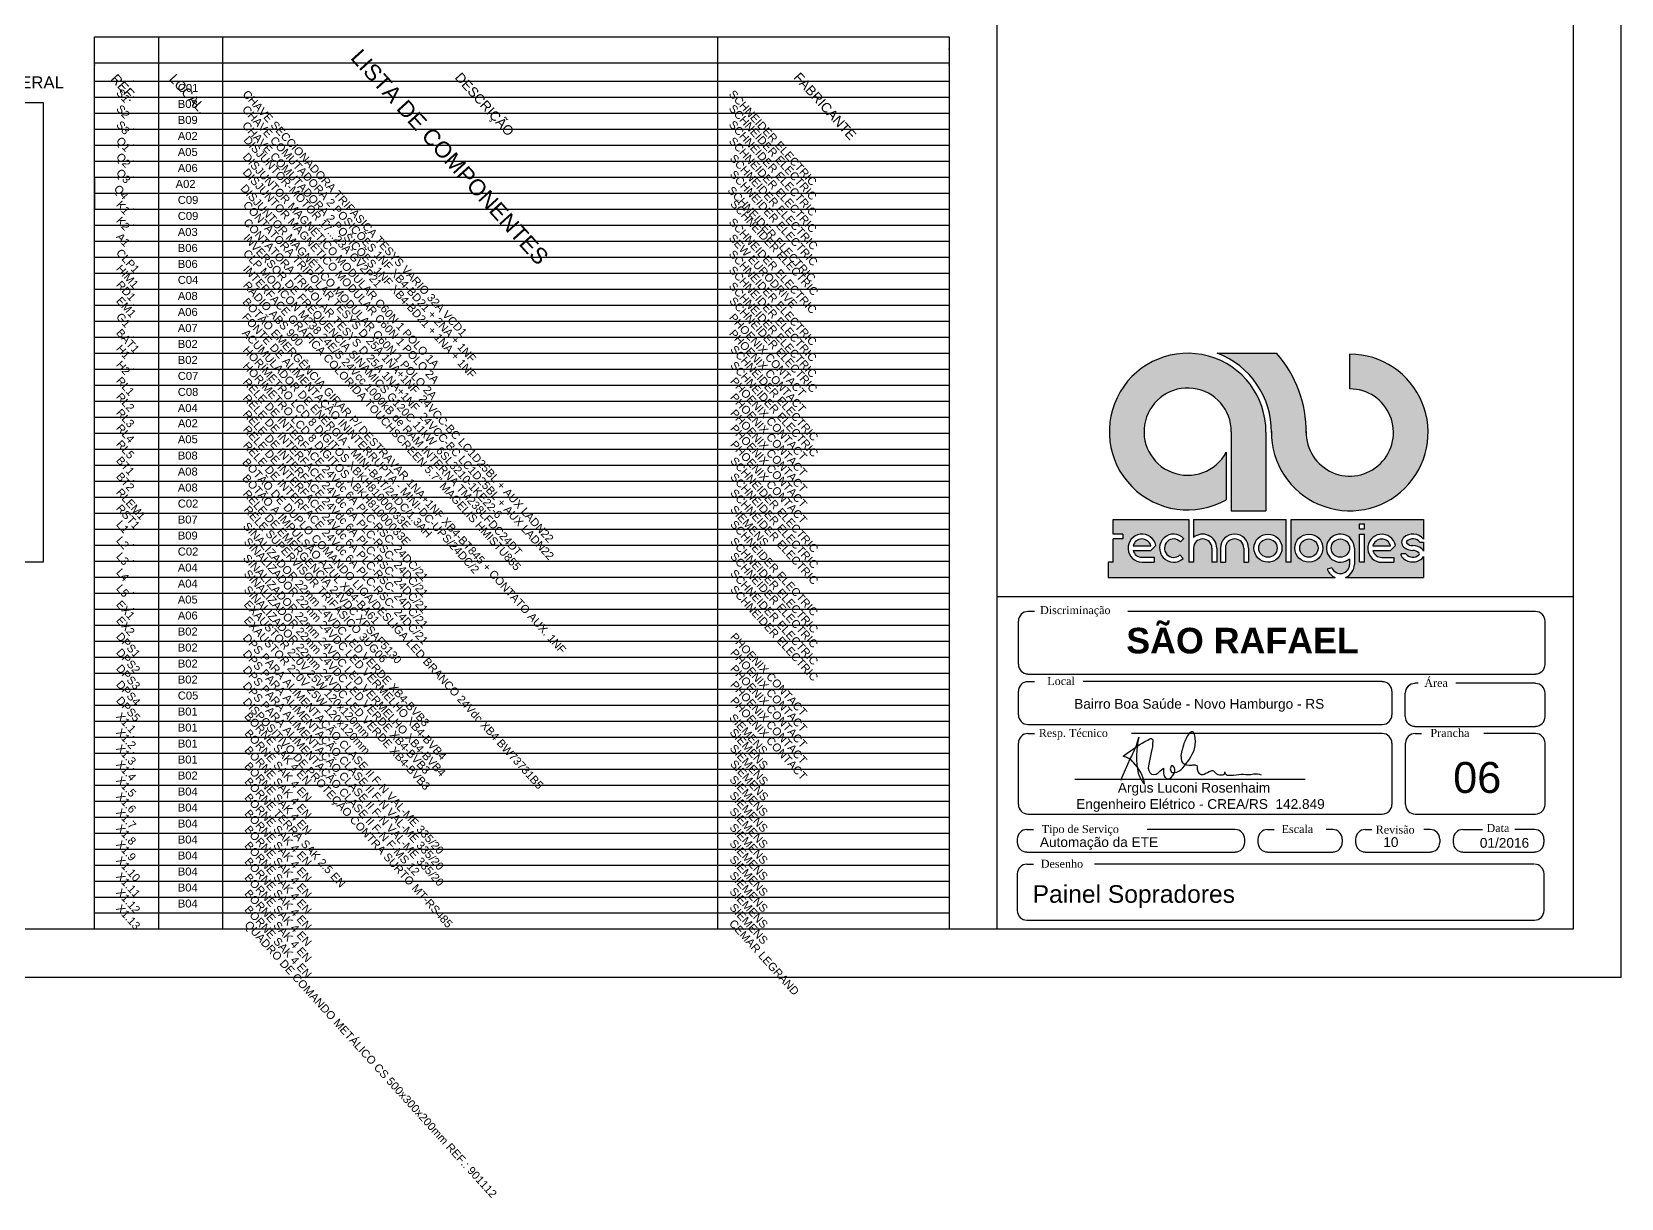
# Model space of a CAD drawing. Header units: millimetres. Extents: x 100 to 940, y 31 to 694.
# Drawn here: x 443.4 to 940, y 30.9 to 395.5 of the extents above; entities that cross this region are included whole.
import ezdxf

# ---------------------------------------------------------------- set-up
doc = ezdxf.new("R2010")
doc.units = ezdxf.units.MM
doc.layers.add('selo', color=7, linetype='Continuous')
doc.styles.add('Notes', font='Arial.ttf', dxfattribs={"height": 3})
doc.styles.get("Standard").update_dxf_attribs({"font": 'Arial.ttf'})

msp = doc.modelspace()

# ---------------------------------------------------------------- hatches: boundary and pattern name
at = {"layer": 'selo'}
h = msp.add_hatch(color=0, dxfattribs=at)
h.dxf.hatch_style = 1
h.paths.add_polyline_path([(832.33, 294.98), (813.8, 294.98, -0.314958), (830.72, 270.21, 2.411144), (855.21, 294.7), (855.21, 283.86, -2.45129), (841.58, 270.52, 0.182443)])
h.paths.add_polyline_path([(835.35, 243.04), (806.37, 243.04), (806.37, 237.41, -0.642986), (813.63, 234.09), (813.63, 229.71), (812.12, 229.71), (812.12, 234.09, 1), (806.37, 234.09), (806.37, 229.71), (804.86, 229.71), (804.86, 243.04), (781.24, 243.04), (781.24, 238.48), (784.26, 238.48), (784.26, 236.97), (781.23, 236.97), (781.23, 229.71), (779.69, 229.71), (779.69, 224.92), (850.67, 224.92, -0.214084), (848.15, 227.48), (849.6, 227.91, 0.821242), (855.14, 229.01), (855.14, 230.78, -4.60202), (856.65, 234.09), (856.65, 229.01, -0.309238), (853.85, 224.92), (878.25, 224.92), (878.25, 231.45, -0.100697), (877.78, 230.83, -0.45988), (871.2, 231.81), (871.2, 232.32), (872.69, 232.32, 0.427074), (876.81, 232, 0.410877), (876.82, 232.63, 0.186203), (874.92, 233.36, -0.181325), (872.05, 234.44, -0.458616), (872.04, 237.41, -0.41774), (878.25, 236.93), (878.25, 243.04), (836.89, 243.04), (836.89, 229.71), (835.35, 229.71)])
h.paths.add_polyline_path([(834.02, 234.09, -1), (825.25, 234.09, -1)], flags=16)
h.paths.add_polyline_path([(832.51, 234.09, -1), (826.76, 234.09, -1)], flags=0)
h.paths.add_polyline_path([(846.79, 234.09, -1), (838.03, 234.09, -1)], flags=16)
h.paths.add_polyline_path([(845.28, 234.09, -1), (839.54, 234.09, -1)], flags=0)
h.paths.add_polyline_path([(823.59, 234.09), (823.59, 229.71), (822.08, 229.71), (822.08, 234.09, 1), (816.33, 234.09), (816.33, 229.71), (814.82, 229.71), (814.82, 234.09, -1)], flags=16)
h.paths.add_polyline_path([(858.22, 241.69), (859.76, 241.69), (859.76, 240.17), (858.22, 240.17)], flags=16)
h.paths.add_polyline_path([(858.22, 238.48), (859.76, 238.48), (859.76, 229.67), (858.22, 229.67)], flags=16)
h.paths.add_polyline_path([(869.47, 234.88), (867.94, 233.3), (862.39, 233.3, 0.338023), (865.17, 231.18), (868.91, 231.18), (868.91, 229.67), (865.17, 229.67, -2.123663)], flags=16)
h.paths.add_polyline_path([(862.38, 234.78, -0.767778), (867.94, 234.81)], flags=0)
h.paths.add_polyline_path([(803.38, 237.05), (802.27, 236.02, 2.414214), (802.1, 231.96), (803.12, 230.85, -2.414214)], flags=16)
h.paths.add_polyline_path([(794.59, 234.92), (793.05, 233.34), (787.51, 233.34, 0.338023), (790.28, 231.22), (794.03, 231.22), (794.03, 229.71), (790.28, 229.71, -2.123663)], flags=16)
h.paths.add_polyline_path([(793.05, 234.85), (787.5, 234.82, -0.767778)], flags=0)
h.paths.add_polyline_path([(826.76, 234.09, 1), (832.51, 234.09, 1)], flags=0)
h.paths.add_polyline_path([(845.28, 234.09, 1), (839.54, 234.09, 1)], flags=0)
h.paths.add_polyline_path([(849.39, 234.09, 1), (855.14, 234.09, 1)], flags=17)
h.paths.add_polyline_path([(867.94, 234.81, 0.767778), (862.38, 234.78)], flags=0)
h.paths.add_polyline_path([(874.9, 234.87, -0.181325), (877.77, 233.8, -0.101013), (878.25, 233.18), (878.25, 235.92), (877.13, 235.92, 0.427074), (873.01, 236.24, 0.410877), (873, 235.61, 0.186203)], flags=17)
h.paths.add_polyline_path([(793.05, 234.85, 0.767778), (787.5, 234.82)], flags=0)
h = msp.add_hatch(color=0, dxfattribs=at)
h.dxf.hatch_style = 1
h.paths.add_polyline_path([(816.57, 249.21), (816.57, 264.06, -8.182778), (818.19, 270.43), (818.19, 245.77), (829, 245.77), (829, 270.37, 3.718524)])
h = msp.add_hatch(color=0, dxfattribs=at)
h.dxf.hatch_style = 1
h.paths.add_polyline_path([(787.5, 234.82), (793.05, 234.85, 0.767778)])
h.paths.add_polyline_path([(826.76, 234.09, 1), (832.51, 234.09, 1)])
h.paths.add_polyline_path([(839.54, 234.09, 1), (845.28, 234.09, 1)])
h.paths.add_polyline_path([(862.38, 234.78), (867.94, 234.81, 0.767778)])

# ---------------------------------------------------------------- linework, layer by layer
for p, q in [((745, 115), (745, 679)), ((463, 115), (463, 393.92)), ((463, 393.92), (730, 393.92)), ((483, 393.92), (483, 115)), ((503, 393.92), (503, 115)), ((657.68, 393.92), (657.68, 115)), ((730, 393.92), (730, 115)), ((463, 385.8), (730, 385.8)), ((463, 380), (730, 380)), ((463, 375), (730, 375)), ((463, 370), (730, 370)), ((463, 365), (730, 365)), ((463, 360), (730, 360)), ((463, 355), (730, 355)), ((463, 350), (730, 350)), ((463, 340), (730, 340)), ((463, 335), (730, 335)), ((463, 330), (730, 330)), ((463, 325), (730, 325)), ((463, 320), (730, 320)), ((463, 320), (730, 320)), ((463, 315), (730, 315)), ((463, 310), (730, 310)), ((463, 305), (730, 305)), ((463, 300), (730, 300)), ((463, 295), (730, 295)), ((463, 290), (730, 290)), ((463, 285), (730, 285)), ((463, 280), (730, 280)), ((463, 275), (730, 275)), ((463, 270), (730, 270)), ((463, 265), (730, 265)), ((463, 260), (730, 260)), ((463, 255), (730, 255)), ((463, 250), (730, 250)), ((463, 245), (730, 245)), ((463, 240), (730, 240)), ((463, 235), (730, 235)), ((463, 230), (730, 230)), ((463, 225), (730, 225)), ((463, 220), (730, 220)), ((463, 215), (730, 215)), ((463, 210), (730, 210)), ((463, 205), (730, 205)), ((463, 200), (730, 200)), ((463, 195), (730, 195)), ((463, 190), (730, 190)), ((463, 185), (730, 185)), ((463, 180), (730, 180)), ((463, 175), (730, 175)), ((463, 170), (730, 170)), ((463, 165), (730, 165)), ((463, 160), (730, 160)), ((463, 155), (730, 155)), ((463, 155), (730, 155)), ((463, 150), (730, 150)), ((463, 145), (730, 145)), ((463, 140), (730, 140)), ((463, 135), (730, 135)), ((463, 130), (730, 130)), ((463, 125), (730, 125)), ((745, 115), (730, 115))]:
    msp.add_line(p, q)
at = {"lineweight": 30}
for p, q in [((463, 350), (463, 340)), ((463, 345), (730, 345)), ((730, 120), (463, 120)), ((730, 115), (463, 115))]:
    msp.add_line(p, q, dxfattribs=at)
for points in [[(100, 100), (940, 100), (940, 693.94), (100, 693.94)], [(150, 679), (925, 679), (925, 115), (150, 115)], [(417, 373.41), (447, 373.41), (447, 229.66), (417, 229.66)]]:
    msp.add_lwpolyline(points, close=True)
for p in [(730, 390), (463, 385), (463, 385), (730, 385), (463, 380), (463, 380), (475.19, 380), (475.19, 380), (463, 375), (463, 375), (475.19, 375), (475.19, 375), (463, 370), (463, 370), (463, 365), (463, 365), (475.19, 365), (475.19, 365), (463, 360), (463, 360), (475.19, 360), (475.19, 360), (463, 355), (463, 355), (475.19, 355), (475.19, 355), (463, 350), (463, 350), (475.19, 350), (475.19, 350), (463, 340), (463, 340), (475.19, 340), (475.19, 340), (463, 335), (463, 335), (475.19, 335), (475.19, 335), (463, 330), (463, 330), (463, 330), (463, 330), (463, 330), (463, 330), (463, 320), (463, 320), (463, 320), (463, 320), (463, 315), (463, 315), (463, 315), (463, 315), (475.19, 315), (475.19, 315), (475.19, 315), (475.19, 315), (475.19, 315), (475.19, 315), (475.19, 310), (475.19, 310), (463, 305), (463, 305), (463, 300), (463, 300), (475.19, 300), (475.19, 300), (463, 295), (463, 295), (463, 290), (463, 290), (475.19, 290), (475.19, 290), (463, 285), (463, 285), (463, 280), (463, 280), (463, 255), (463, 255), (463, 255), (463, 255), (475.19, 255.12), (475.19, 255.12), (475.19, 255.12), (475.19, 255.12), (463, 250), (463, 250), (463, 245), (463, 245), (475.19, 245.12), (475.19, 245.12), (463, 240), (463, 240), (475.19, 240.12), (475.19, 240.12), (475.19, 235.12), (475.19, 235.12), (475.19, 230.12), (475.19, 230.12), (475.19, 220.12), (475.19, 220.12), (475.19, 215.12), (475.19, 215.12), (475.19, 190.12), (475.19, 190.12), (475.19, 180.12), (475.19, 180.12), (730, 180), (475.19, 175.12), (475.19, 175.12), (475.19, 170.12), (475.19, 170.12), (730, 170), (475.19, 165.12), (475.19, 165.12), (730, 165), (730, 160), (730, 155), (730, 150)]:
    msp.add_point(p)
at = {"layer": 'selo', "color": 0}
for p, q in [((813.8, 294.98), (832.33, 294.98)), ((855.21, 283.86), (855.21, 294.7)), ((818.19, 270.43), (818.19, 245.77)), ((829, 270.37), (829, 245.77)), ((816.57, 264.06), (816.57, 249.21)), ((818.19, 245.77), (829, 245.77)), ((781.24, 238.48), (781.24, 243.04)), ((781.24, 243.04), (804.86, 243.04)), ((784.26, 238.48), (781.24, 238.48)), ((784.26, 238.48), (784.26, 236.97)), ((804.86, 243.04), (804.86, 229.71)), ((806.37, 243.04), (806.37, 237.41)), ((806.37, 243.04), (835.35, 243.04)), ((835.35, 229.71), (835.35, 243.04)), ((836.89, 243.04), (878.25, 243.04)), ((836.89, 229.71), (836.89, 243.01)), ((858.22, 240.17), (858.22, 241.69)), ((858.22, 241.69), (859.76, 241.69)), ((858.22, 240.17), (859.76, 240.17)), ((858.22, 229.67), (858.22, 238.48)), ((858.22, 238.48), (859.76, 238.48)), ((859.76, 240.17), (859.76, 241.69)), ((859.76, 229.67), (859.76, 238.48)), ((878.25, 243.04), (878.25, 236.93)), ((781.23, 229.71), (781.23, 236.97)), ((784.26, 236.97), (781.23, 236.97)), ((787.5, 234.82), (793.05, 234.85)), ((793.05, 233.34), (794.59, 234.92)), ((802.27, 236.02), (803.38, 237.05)), ((806.37, 234.09), (806.37, 229.71)), ((812.12, 234.09), (812.12, 229.71)), ((813.63, 234.09), (813.63, 229.71)), ((814.82, 234.09), (814.82, 229.71)), ((816.33, 234.09), (816.33, 229.71)), ((822.08, 234.09), (822.08, 229.71)), ((823.59, 234.09), (823.59, 229.71)), ((856.65, 234.09), (856.65, 229.01)), ((862.38, 234.78), (867.94, 234.81)), ((867.94, 233.3), (869.47, 234.88)), ((877.13, 235.92), (878.25, 235.92)), ((878.25, 235.92), (878.25, 233.18)), ((781.23, 229.71), (779.69, 229.71)), ((779.69, 229.71), (779.69, 224.92)), ((787.51, 233.34), (793.05, 233.34)), ((790.28, 231.22), (794.03, 231.22)), ((790.28, 229.71), (794.03, 229.71)), ((794.03, 231.22), (794.03, 229.71)), ((802.1, 231.96), (803.12, 230.85)), ((806.37, 229.71), (804.86, 229.71)), ((813.63, 229.71), (812.12, 229.71)), ((814.82, 229.71), (816.33, 229.71)), ((822.08, 229.71), (823.59, 229.71)), ((830.17, 229.74), (829.63, 229.71)), ((836.89, 229.71), (835.35, 229.71)), ((855.14, 230.78), (855.14, 229.01)), ((859.76, 229.67), (858.22, 229.67)), ((862.39, 233.3), (867.94, 233.3)), ((865.17, 231.18), (868.91, 231.18)), ((865.17, 229.67), (868.91, 229.67)), ((868.91, 231.18), (868.91, 229.67)), ((872.69, 232.32), (871.2, 232.32)), ((871.2, 231.81), (871.2, 232.32)), ((878.25, 231.45), (878.25, 224.92)), ((779.69, 224.92), (850.67, 224.92)), ((849.6, 227.91), (848.15, 227.48)), ((853.85, 224.92), (878.25, 224.92)), ((745, 219), (925, 219)), ((756.69, 214.33), (754.66, 214.33)), ((913.21, 214.33), (785.84, 214.33)), ((751.61, 211.28), (751.61, 197.78)), ((916.26, 197.78), (916.26, 211.28)), ((754.66, 194.73), (913.21, 194.73)), ((751.61, 189.35), (751.61, 181.99)), ((754.66, 192.4), (756.69, 192.4)), ((865.35, 192.4), (771.93, 192.4)), ((868.39, 181.99), (868.39, 189.35)), ((872.46, 181.43), (872.46, 188.79)), ((876.56, 191.84), (875.51, 191.84)), ((913.21, 191.84), (888.36, 191.84)), ((916.26, 181.43), (916.26, 188.79)), ((754.66, 178.94), (865.35, 178.94)), ((754.66, 176.19), (756.69, 176.19)), ((865.35, 176.19), (787, 176.19)), ((875.51, 178.39), (913.21, 178.39)), ((875.6, 176.19), (877.63, 176.19)), ((913.21, 176.19), (897.13, 176.19)), ((751.61, 173.14), (751.61, 153.98)), ((868.39, 153.98), (868.39, 173.14)), ((872.55, 173.14), (872.55, 153.98)), ((916.26, 153.98), (916.26, 173.14)), ((769.31, 161.86), (841.3, 161.86)), ((754.66, 150.93), (865.35, 150.93)), ((875.6, 150.93), (913.21, 150.93)), ((754.31, 146.2), (756.34, 146.2)), ((819.36, 146.2), (791.92, 146.2)), ((829.52, 146.2), (831.56, 146.2)), ((849.85, 146.2), (847.82, 146.2)), ((860.01, 146.2), (862.05, 146.2)), ((880.34, 146.2), (878.31, 146.2)), ((890.51, 146.2), (896.7, 146.2)), ((912.87, 146.2), (906.79, 146.2)), ((751.26, 143.15), (751.26, 142.13)), ((754.31, 139.08), (819.36, 139.08)), ((822.41, 142.13), (822.41, 143.15)), ((826.47, 143.15), (826.47, 142.13)), ((829.52, 139.08), (849.85, 139.08)), ((852.9, 142.13), (852.9, 143.15)), ((856.97, 143.15), (856.97, 142.13)), ((860.01, 139.08), (880.34, 139.08)), ((883.39, 142.13), (883.39, 143.15)), ((887.46, 143.15), (887.46, 142.13)), ((890.51, 139.08), (912.87, 139.08)), ((915.92, 142.13), (915.92, 143.15)), ((754.31, 135.36), (756.34, 135.36)), ((912.72, 135.31), (775.47, 135.36)), ((751.26, 132.31), (751.26, 120.82)), ((915.89, 120.81), (915.94, 132.31)), ((754.31, 117.82), (912.89, 117.82))]:
    msp.add_line(p, q, dxfattribs=at)
msp.add_lwpolyline([(745, 115), (745, 219), (925, 219), (925, 115)], close=True, dxfattribs=at)
at = {"layer": 'selo', "color": 0, "linetype": 'Continuous', "transparency": 33554687}
msp.add_lwpolyline([(783.71, 161.57), (786.63, 168.22, 0.05993), (789.33, 175.04, 0.114734), (789.08, 163.67, 0.105575), (791.11, 160.29, 0.152792), (787.63, 167.08, 0.174248), (784.39, 169.03, -0.042414), (791.18, 173.62, 0.031525), (792.89, 174.61, -0.590951), (793.63, 173.83, -0.072), (793.17, 170.24), (792.28, 166.01, 0.292783), (793.28, 163.42, 0.292783), (795.87, 164.34), (797.01, 165.37, 0.084237), (797.12, 163.21, 0.426622), (798.79, 162.03, 0.240648), (800.53, 164.41, 0.382176), (799.64, 166.16, 0.493606), (799.64, 163.99, 0.220907), (802.42, 164.77, 0.080728), (806.4, 170.45, 0.11357), (806.91, 174.35, 0.101958), (806.48, 176.38, 0.356196), (805.74, 176.66, 0.192525), (804.76, 175.82, 0.098877), (802.91, 171.31, 0.195151), (802.81, 167.22, 0.246302), (805.86, 166.26, -0.124424), (807.06, 166.31, -0.323775), (807.56, 165.76, 0.115641), (807.71, 164.34, 0.432756), (809.7, 163.42, -0.031443), (811.86, 164.54, -0.343208), (812.82, 164.33, 0.248336), (814.47, 163.28), (815.44, 163.24, 0.553873), (816.15, 164.19, 0.474188), (817.24, 163.13, 0.048993), (820.55, 163.35, -0.070964), (823.46, 163.31, 0.086771), (825.09, 163.52, -0.151332), (827.53, 163.24)], format="xyb", dxfattribs=at)
at = {"layer": 'selo', "color": 0}
for centre, radius in [((829.63, 234.09), 4.38), ((842.41, 234.09), 4.38), ((829.63, 234.09), 2.87), ((842.41, 234.09), 2.87), ((852.26, 234.09), 2.87)]:
    msp.add_circle(centre, radius, dxfattribs=at)
for centre, radius, start, end in [((804.54, 270.51), 24.47, 359.68, 299.4716), ((804.56, 270.5), 26.17, 359.3799, 69.3088), ((855.19, 270.24), 24.47, 179.3659, 89.9528), ((804.56, 270.5), 37.02, 359.3542, 41.3911), ((804.55, 270.5), 13.64, 359.6979, 331.8281), ((855.21, 270.23), 13.63, 178.8138, 90), ((790.28, 234.09), 4.38, 10.8601, 270), ((800.16, 234.08), 4.38, 42.6221, 312.6221), ((809.24, 234.09), 4.38, 0, 130.9618), ((819.2, 234.09), 4.38, 0, 180), ((852.26, 234.09), 4.38, 0, 310.9618), ((865.17, 234.05), 4.38, 10.8601, 270), ((874.91, 234.1), 4.38, 40.2262, 130.9152), ((790.28, 234.09), 2.87, 15.2617, 165.3268), ((800.16, 234.08), 2.87, 42.6221, 312.6221), ((809.24, 234.09), 2.87, 0, 180), ((819.2, 234.09), 2.87, 0, 180), ((865.17, 234.05), 2.87, 15.2617, 165.3268), ((873.33, 235.92), 1.96, 130.762, 229.3098), ((874.91, 237.73), 4.37, 229.0108, 270.0418), ((873.33, 235.92), 0.45, 127.1355, 232.2591), ((874.9, 237.7), 2.82, 227.7757, 270.1536), ((874.91, 234.11), 2.86, 39.285, 131.7894), ((874.91, 230.51), 4.37, 49.0108, 90.0418), ((876.49, 232.32), 1.96, 26.2375, 49.3098), ((790.28, 234.09), 2.87, 195.2942, 270), ((852.26, 229.01), 2.87, 202.4229, 0), ((852.26, 229.01), 4.38, 291.2656, 0), ((865.17, 234.05), 2.87, 195.2942, 270), ((874.91, 234.14), 4.38, 212.1283, 310.9152), ((874.91, 234.13), 2.86, 219.285, 311.7894), ((874.92, 230.54), 2.82, 47.7757, 90.1536), ((876.49, 232.32), 0.45, 307.1355, 52.2591), ((876.49, 232.32), 1.96, 310.762, 333.7625), ((852.26, 229.01), 4.38, 200.3996, 248.7344), ((754.66, 211.28), 3, 90, 180), ((913.21, 211.28), 3, 0, 90), ((754.66, 197.78), 3, 180, 270), ((913.21, 197.78), 3, 270, 0), ((754.66, 189.35), 3, 90, 180), ((865.35, 189.35), 3, 0, 90), ((875.51, 188.79), 3, 90, 180), ((913.21, 188.79), 3, 0, 90), ((754.66, 181.99), 3, 180, 270), ((865.35, 181.99), 3, 270, 0), ((875.51, 181.43), 3, 180, 270), ((913.21, 181.43), 3, 270, 0), ((754.66, 173.14), 3, 90, 180), ((865.35, 173.14), 3, 0, 90), ((875.6, 173.14), 3, 90, 180), ((913.21, 173.14), 3, 0, 90), ((754.66, 153.98), 3, 180, 270), ((865.35, 153.98), 3, 270, 0), ((875.6, 153.98), 3, 180, 270), ((913.21, 153.98), 3, 270, 0), ((754.31, 143.15), 3, 90, 180), ((819.36, 143.15), 3, 0, 90), ((829.52, 143.15), 3, 90, 180), ((849.85, 143.15), 3, 0, 90), ((860.01, 143.15), 3, 90, 180), ((880.34, 143.15), 3, 0, 90), ((890.51, 143.15), 3, 90, 180), ((912.87, 143.15), 3, 0, 90), ((754.31, 142.13), 3, 180, 270), ((819.36, 142.13), 3, 270, 0), ((829.52, 142.13), 3, 180, 270), ((849.85, 142.13), 3, 270, 0), ((860.01, 142.13), 3, 180, 270), ((880.34, 142.13), 3, 270, 0), ((890.51, 142.13), 3, 180, 270), ((912.87, 142.13), 3, 270, 0), ((754.31, 132.31), 3, 90, 180), ((912.89, 132.31), 3, 0, 90), ((754.31, 120.82), 3, 180, 270), ((912.89, 120.82), 3, 270, 0)]:
    msp.add_arc(centre, radius, start, end, dxfattribs=at)

# ---------------------------------------------------------------- texts
at = {"style": 'Notes'}
for s, height, p in [('LISTA DE COMPONENTES', 5, (542.72, 387.17)), ('DESCRIÇÃO', 3, (575.41, 381.03)), ('FABRICANTE', 3, (681.23, 381.06)), ('REF.', 3, (467.88, 380.57)), ('S1', 2.5, (469.58, 376.24)), ('LOCAL.', 3, (486.16, 380.57)), ('S2', 2.5, (469.58, 371.24)), ('CHAVE SECCIONADORA TRIFÁSICA TESYS VARIO 32A VCD1', 2.5, (509.1, 375.82)), ('SCHNEIDER ELECTRIC', 2.5, (661.01, 375.84)), ('SCHNEIDER ELECTRIC', 2.5, (661.01, 371.33)), ('S3', 2.5, (469.58, 366.24)), ('CHAVE COMUTADORA 2 POSIÇÕES 1NF XB4-BD21 + 2NA + 1NF', 2.5, (508.96, 371.03)), ('SCHNEIDER ELECTRIC', 2.5, (661.01, 366.33)), ('CHAVE COMUTADORA 2 POSIÇÕES 1NF XB4-BD21 + 1NA + 1NF', 2.5, (508.96, 366.03)), ('DISJUNTOR-MOTOR 17...23A GV2P21', 2.5, (509.39, 361.5)), ('Q1', 2.5, (469.58, 361.24)), ('DISJUNTOR MAGNÉTICO MODULAR C60N 1 POLO 1A', 2.5, (509.14, 356.23)), ('SCHNEIDER ELECTRIC', 2.5, (661.01, 361.17)), ('Q2', 2.5, (469.58, 356.24)), ('DISJUNTOR MAGNÉTICO MODULAR C60N 1 POLO 2A', 2.5, (509.12, 351.39)), ('SCHNEIDER ELECTRIC', 2.5, (661.31, 355.76)), ('Q3', 2.5, (469.58, 351.24)), ('DISJUNTOR MAGNÉTICO MODULAR C60N 1 POLO 2A', 2.5, (508.44, 346.4)), ('SCHNEIDER ELECTRIC', 2.5, (661.31, 350.76)), ('Q4', 2.5, (468.9, 346.25)), ('K1', 2.5, (469.58, 341.24)), ('SCHNEIDER ELECTRIC', 2.5, (660.64, 345.77)), ('SCHNEIDER ELECTRIC', 2.5, (661.47, 341.51)), ('K2', 2.5, (469.58, 336.24)), ('CONTATORA TRIPOLAR TESYS D 25A 1NA+1NF  24VCC\xadBC LC1D25BL + AUX LADN22', 2.5, (509.24, 341.18)), ('CONTATORA TRIPOLAR TESYS D 25A 1NA+1NF  24VCC\xadBC LC1D25BL + AUX LADN22', 2.5, (509.34, 335.75)), ('SCHNEIDER ELECTRIC', 2.5, (661.01, 335.84)), ('A1', 2.5, (469.58, 331.24)), ('INVERSOR DE FREQUENCIA SINAMICS G120C 11kW  6SL3210-1KE22-6', 2.5, (509.34, 330.85)), ('SEW EURODRIVE', 2.5, (661.01, 330.84)), ('CLP1', 2.5, (469.58, 326.24)), ('CLP MODICON M238 24E/S 24Vcc 1000kB de RAM INTERNA TM238LFDC24DT ', 2.5, (509.27, 326.07)), ('SCHNEIDER ELECTRIC', 2.5, (661.01, 325.84)), ('HIM1', 2.5, (469.58, 321.24)), ('INTERFACE GRÁFICA COLORIDA TOUCHSCREEN 5.7" MAGELIS HMISTU855', 2.5, (509.27, 321.07)), ('SCHNEIDER ELECTRIC', 2.5, (661.01, 320.84)), ('RD1', 2.5, (469.58, 316.24)), ('RÁDIO ABS 900', 2.5, (509.27, 316.07)), ('SCHNEIDER ELECTRIC', 2.5, (661.01, 315.84)), ('EM1', 2.5, (469.58, 311.24)), ('BOTÃO EMERGÊNCIA GIRAR P/ DESTRAVAR 1NA+1NF XB4-BT845 + CONTATO AUX. 1NF', 2.5, (509.07, 310.91)), ('SCHNEIDER ELECTRIC', 2.5, (661.15, 311.21)), ('G1', 2.5, (469.58, 306.24)), ('FONTE DE ALIMENTAÇÃO ININTERRUPTA - MINI-DC-UPS/24DC/2', 2.5, (508.95, 306.15)), ('PHOENIX CONTACT', 2.5, (661.11, 306)), ('BAT1', 2.5, (469.58, 301.24)), ('ACUMULADOR DE ENERGIA - MINI-BAT/24DC/1.3AH', 2.5, (508.95, 301.15)), ('PHOENIX CONTACT', 2.5, (661.11, 301)), ('H1', 2.5, (469.58, 296.24)), ('HORÍMETRO LCD 8 DÍGITOS XBKH81000033E ', 2.5, (509.2, 295.8)), ('SCHNEIDER ELECTRIC', 2.5, (661.47, 296.08)), ('H2', 2.5, (469.58, 291.24)), ('HORÍMETRO LCD 8 DÍGITOS XBKH81000033E ', 2.5, (509.2, 290.8)), ('SCHNEIDER ELECTRIC', 2.5, (661.47, 291.08)), ('RL1', 2.5, (469.58, 286.24)), ('RELE DE INTERFACE 24Vdc 6A PLC-RSC- 24DC/21', 2.5, (509.2, 285.8)), ('PHOENIX CONTACT', 2.5, (661.47, 286.08)), ('RL2', 2.5, (469.58, 281.24)), ('RELE DE INTERFACE 24Vdc 6A PLC-RSC- 24DC/21', 2.5, (509.2, 280.8)), ('PHOENIX CONTACT', 2.5, (661.47, 281.08)), ('RL3', 2.5, (469.58, 276.24)), ('RELE DE INTERFACE 24Vdc 6A PLC-RSC- 24DC/21', 2.5, (509.2, 275.8)), ('PHOENIX CONTACT', 2.5, (661.47, 276.08)), ('RL4', 2.5, (469.59, 271.46)), ('RELE DE INTERFACE 24Vdc 6A PLC-RSC- 24DC/21', 2.5, (509.22, 271.02)), ('PHOENIX CONTACT', 2.5, (661.48, 271.3)), ('RL5', 2.5, (469.59, 266.46)), ('RELE DE INTERFACE 24Vdc 6A PLC-RSC- 24DC/21', 2.5, (509.22, 266.02)), ('PHOENIX CONTACT', 2.5, (661.48, 266.3)), ('BT1', 2.5, (469.58, 261.36)), ('BOTÃO DE DUPLO COMANDO LIGA/DESLIGA LED BRANCO 24Vdc XB4 BW73731B5', 2.5, (509.03, 260.79)), ('SCHNEIDER ELECTRIC', 2.5, (661.47, 261.2)), ('BT2', 2.5, (469.58, 256.36)), ('BOTÃO A IMPULSÃO AZUL XB4-BA61', 2.5, (509.03, 255.79)), ('SCHNEIDER ELECTRIC', 2.5, (661.47, 256.2)), ('RLEM1', 2.5, (469.58, 251.36)), ('RELE DE EMERGENCIA 24VDC XPSAF5130', 2.5, (509.2, 250.92)), ('SCHNEIDER ELECTRIC', 2.5, (661.47, 251.2)), ('RST1', 2.5, (469.58, 246.36)), ('RELE SUPERVISOR TRIFÁSICO 3UG06', 2.5, (509.48, 245.93)), ('SIEMENS', 2.5, (661.45, 246.02)), ('L1', 2.5, (469.58, 241.36)), ('SINALIZADOR 22mm 24VDC LED VERDE XB4-BVB3', 2.5, (509.24, 240.79)), ('SCHNEIDER ELECTRIC', 2.5, (661.43, 241.39)), ('L2', 2.5, (469.58, 236.36)), ('SINALIZADOR 22mm 24VDC LED VERMELHO XB4-BVB4', 2.5, (509.48, 235.93)), ('SCHNEIDER ELECTRIC', 2.5, (661.45, 236.02)), ('L3', 2.5, (469.58, 231.36)), ('SINALIZADOR 22mm 24VDC LED VERMELHO XB4-BVB4', 2.5, (509.24, 230.79)), ('SCHNEIDER ELECTRIC', 2.5, (661.43, 231.39)), ('L4', 2.5, (469.58, 226.36)), ('SINALIZADOR 22mm 24VDC LED VERDE XB4-BVB3', 2.5, (509.48, 225.93)), ('SCHNEIDER ELECTRIC', 2.5, (661.45, 226.02)), ('L5', 2.5, (469.58, 221.36)), ('SINALIZADOR 22mm 24VDC LED VERDE XB4-BVB3', 2.5, (509.48, 220.93)), ('SCHNEIDER ELECTRIC', 2.5, (661.45, 221.02)), ('EX1', 2.5, (469.58, 216.36)), ('EXAUSTOR 220V 25W 120x120mm', 2.5, (509.48, 216.37)), ('EX2', 2.5, (469.58, 211.36)), ('EXAUSTOR 220V 25W 120x120mm', 2.5, (509.48, 211.37)), ('DPS1', 2.5, (469.58, 206.36)), ('DPS PARA ALIMENTAÇÃO CLASE II F-N VAL-ME 335/20', 2.5, (509.2, 205.92)), ('PHOENIX CONTACT', 2.5, (661.47, 206.2)), ('DPS2', 2.5, (469.58, 201.36)), ('DPS PARA ALIMENTAÇÃO CLASE II F-N VAL-ME 335/20', 2.5, (509.2, 200.92)), ('PHOENIX CONTACT', 2.5, (661.47, 201.2)), ('DPS3', 2.5, (469.58, 196.36)), ('DPS PARA ALIMENTAÇÃO CLASE II F-N VAL-ME 335/20', 2.5, (509.2, 195.92)), ('PHOENIX CONTACT', 2.5, (661.47, 196.2)), ('DPS4', 2.5, (469.58, 191.36)), ('DPS PARA ALIMENTAÇÃO CLASE II F-N F-MS 12', 2.5, (509.2, 190.92)), ('PHOENIX CONTACT', 2.5, (661.47, 191.2)), ('DPS5', 2.5, (469.58, 186.36)), ('DISPOSITIVO DE PROTEÇÃO CONTRA SURTO MT-RS485', 2.5, (509.2, 185.92)), ('PHOENIX CONTACT', 2.5, (661.47, 186.2)), ('X1.1', 2.5, (469.58, 181.36)), ('BORNE SAK 4 EN', 2.5, (509.66, 181.4)), ('SIEMENS', 2.5, (661.13, 180.93)), ('X1.2', 2.5, (469.58, 176.36)), ('BORNE SAK 4 EN', 2.5, (509.7, 176.07)), ('SIEMENS', 2.5, (661.28, 176.36)), ('X1.3', 2.5, (469.58, 171.36)), ('BORNE SAK 4 EN', 2.5, (509.69, 170.82)), ('SIEMENS', 2.5, (661.3, 171.38)), ('X1.4', 2.5, (469.58, 166.36)), ('BORNE SAK 4 EN', 2.5, (509.69, 165.84)), ('SIEMENS', 2.5, (661.4, 166.51)), ('X1.5', 2.5, (469.58, 161.36)), ('BORNE TERRA SAK 2.5 EN', 2.5, (509.69, 161)), ('SIEMENS', 2.5, (661.25, 161.66)), ('X1.6', 2.5, (469.58, 156.36)), ('BORNE SAK 4 EN', 2.5, (509.69, 156)), ('SIEMENS', 2.5, (661.25, 156.66)), ('X1.7', 2.5, (469.58, 151.36)), ('BORNE SAK 4 EN', 2.5, (509.69, 151)), ('SIEMENS', 2.5, (661.25, 151.66)), ('X1.8', 2.5, (469.58, 146.36)), ('BORNE SAK 4 EN', 2.5, (509.69, 146)), ('SIEMENS', 2.5, (661.25, 146.66)), ('X1.9', 2.5, (469.58, 141.36)), ('BORNE SAK 4 EN', 2.5, (509.69, 141)), ('SIEMENS', 2.5, (661.25, 141.66)), ('X1.10', 2.5, (469.58, 136.36)), ('BORNE SAK 4 EN', 2.5, (509.69, 136)), ('SIEMENS', 2.5, (661.25, 136.66)), ('X1.11', 2.5, (469.58, 131.36)), ('BORNE SAK 4 EN', 2.5, (509.69, 131)), ('SIEMENS', 2.5, (661.25, 131.66)), ('X1.12', 2.5, (469.58, 126.36)), ('BORNE SAK 4 EN', 2.5, (509.69, 126)), ('SIEMENS', 2.5, (661.25, 126.66)), ('X1.13', 2.5, (469.58, 121.36)), ('BORNE SAK 4 EN', 2.5, (509.69, 121)), ('SIEMENS', 2.5, (661.25, 121.66)), ('QUADRO DE COMANDO METÁLICO CS 500x300x200mm REF.: 901112', 2.5, (509.72, 116.24)), ('CEMAR LEGRAND', 2.5, (661.08, 116.65))]:
    msp.add_text(s, height=height, rotation=312.1646, dxfattribs=at).set_placement(p)
for s, p in [('C01', (489.04, 376.66)), ('B08', (489.04, 371.66)), ('B09', (489.04, 366.66)), ('A02', (489.04, 361.66)), ('A05', (489.04, 356.66)), ('A06', (489.04, 351.66)), ('A02', (488.36, 346.66)), ('C09', (489.04, 341.66)), ('C09', (489.04, 336.66)), ('A03', (489.04, 331.66)), ('B06', (489.04, 326.66)), ('B06', (489.04, 321.66)), ('C04', (489.04, 316.66)), ('A08', (489.04, 311.66)), ('A06', (489.04, 306.66)), ('A07', (489.04, 301.66)), ('B02', (489.04, 296.66)), ('B02', (489.04, 291.66)), ('C07', (489.04, 286.66)), ('C08', (489.04, 281.66)), ('A04', (489.04, 276.66)), ('A02', (489.06, 271.88)), ('A05', (489.06, 266.88)), ('B08', (489.04, 261.78)), ('A08', (489.04, 256.78)), ('A08', (489.04, 251.78)), ('C02', (489.04, 246.78)), ('B07', (489.04, 241.78)), ('B09', (489.04, 236.78)), ('C02', (489.04, 231.78)), ('A04', (489.04, 226.78)), ('A04', (489.04, 221.78)), ('A05', (489.04, 216.78)), ('A06', (489.04, 211.78)), ('B02', (489.04, 206.78)), ('B02', (489.04, 201.78)), ('B02', (489.04, 196.78)), ('B02', (489.04, 191.78)), ('C05', (489.04, 186.78)), ('B01', (489.04, 181.78)), ('B01', (489.04, 176.78)), ('B01', (489.04, 171.78)), ('B01', (489.04, 166.78)), ('B02', (489.04, 161.78)), ('B04', (489.04, 156.78)), ('B04', (489.04, 151.78)), ('B04', (489.04, 146.78)), ('B04', (489.04, 141.78)), ('B04', (489.04, 136.78)), ('B04', (489.04, 131.78)), ('B04', (489.04, 126.78)), ('B04', (489.04, 121.78))]:
    msp.add_text(s, height=2.5, dxfattribs=at).set_placement(p)
at = {"insert": (407.76, 381.51), "char_height": 3.75, "attachment_point": 1, "style": 'Notes'}
msp.add_mtext_dynamic_manual_height_columns('LAYOUT LATERAL', width=141.5358, gutter_width=15, heights=[0], dxfattribs=at)
at = {"layer": 'selo', "color": 0, "attachment_point": 1}
for s, insert, char_height, width in [('\\FTIMES.TTF;Discriminação', (758.42, 215.97), 2.5, 101.64), ('\\FTIMES.TTF;Local', (760.69, 193.8), 2.5, 81.312), ('\\FTIMES.TTF;Área', (878.5, 193.24), 2.5, 81.312), ('\\FTIMES.TTF;Resp. Técnico', (758.04, 177.58), 2.5, 101.64), ('\\FTIMES.TTF;Prancha', (880.4, 177.58), 2.5, 101.64), ('06', (887.5, 167.25), 9.667, 225.5527), ('\\FTIMES.TTF;Tipo de Serviço', (758.94, 147.56), 2.5, 101.64), ('\\FTIMES.TTF;Escala', (833.89, 147.56), 2.5, 40.656), ('{\\Ftimes.ttf|c0;Revisão}', (863.3, 147.37), 2.5, 101.64), ('\\FTIMES.TTF;Data', (897.92, 147.87), 2.5, 40.656), ('Automação da ETE', (758.38, 143.74), 3.0492, 71.148), ('10', (865.66, 143.74), 3.049, 71.148), ('01/2016', (895.83, 143.51), 3.049, 71.148), ('{\\Ftimes.ttf|c0;Desenho}', (758.66, 136.72), 2.5, 101.64), ('Painel Sopradores', (756.12, 128.75), 5.5, 331.5847)]:
    msp.add_mtext(s, dxfattribs=dict(at, insert=insert, char_height=char_height, width=width))
for s, insert, char_height in [('{\\fArial|b1|i0|c0|p34;SÃO RAFAEL}', (785.37, 209.19), 8), ('Bairro Boa Saúde - Novo Hamburgo - RS', (769.1, 186.95), 3.0492), ('           Argus Luconi Rosenhaim\\PEngenheiro Elétrico - CREA/RS  142.849', (769.72, 160.73), 3.0492)]:
    msp.add_mtext(s, dxfattribs=dict(at, insert=insert, char_height=char_height))

doc.saveas('drawing.dxf')
